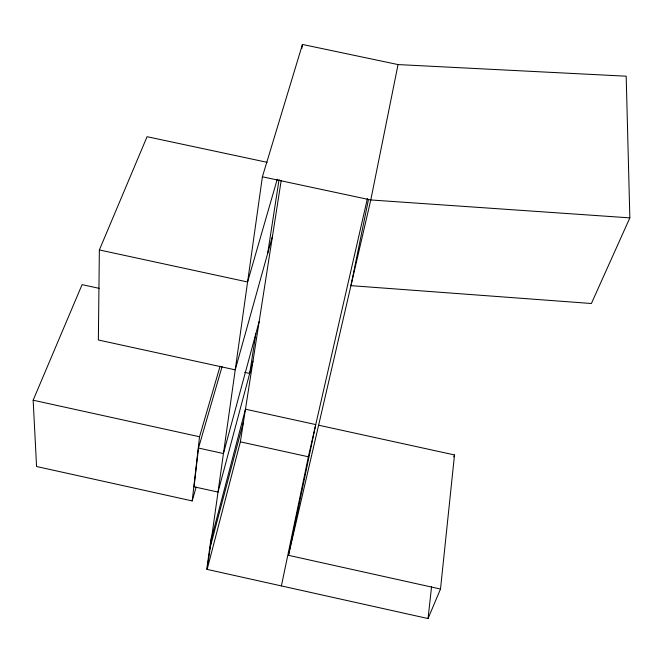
<?xml version="1.0" encoding="UTF-8"?>
<svg xmlns="http://www.w3.org/2000/svg" width="663" height="663" viewBox="0 0 663 663"><rect width="100%" height="100%" fill="white"/><g stroke="black" fill="none" stroke-linecap="round" stroke-linejoin="round"><path stroke-width="0.99" d="M267.139 162.319L147.07 136.702L99.367 249.951L98.364 340.003L235.224 369.838L272.51 236.078M440.505 589.042L288.48 555.321L315.737 424.577L245.467 409.195L211.522 538.248L211.107 538.157L206.74 569.31L428.049 618.554L440.505 589.042L454.503 454.942L318.754 425.232M428.049 618.554L431.555 586.763M99.21 288.355L82.079 284.642L33.15 400.212L36.573 466.512L192.204 500.921L199.538 436.76L220.058 366.283M222.088 366.564L198.494 448.055L194.06 486.799L218.019 492.087L252.968 361.178M368.437 199.671L350.942 285.645L591.388 303.505L629.85 217.87L626.187 76.195L398.049 64.576L302.452 44.446L262.391 176.797L207.138 569.393L240.362 441.848L281.211 180.386M267.645 253.531L279.073 179.524M255.843 333.754L249.694 373.443L244.697 372.357M301.814 48.507L302.452 44.446M398.049 64.576L370.791 199.961L288.48 555.321M281.385 585.918L308.378 456.782L367.418 198.535M243.512 421.701L209.433 550.108M259.175 321.414L223.439 453.542L198.494 448.055M192.204 500.921L196.149 487.015M277.267 179.176L247.589 281.982L99.367 249.951M453.782 456.84L454.503 454.942M629.85 217.87L370.791 199.961L262.391 176.797M240.362 441.848L308.378 456.782M33.15 400.212L199.538 436.76"/></g></svg>
